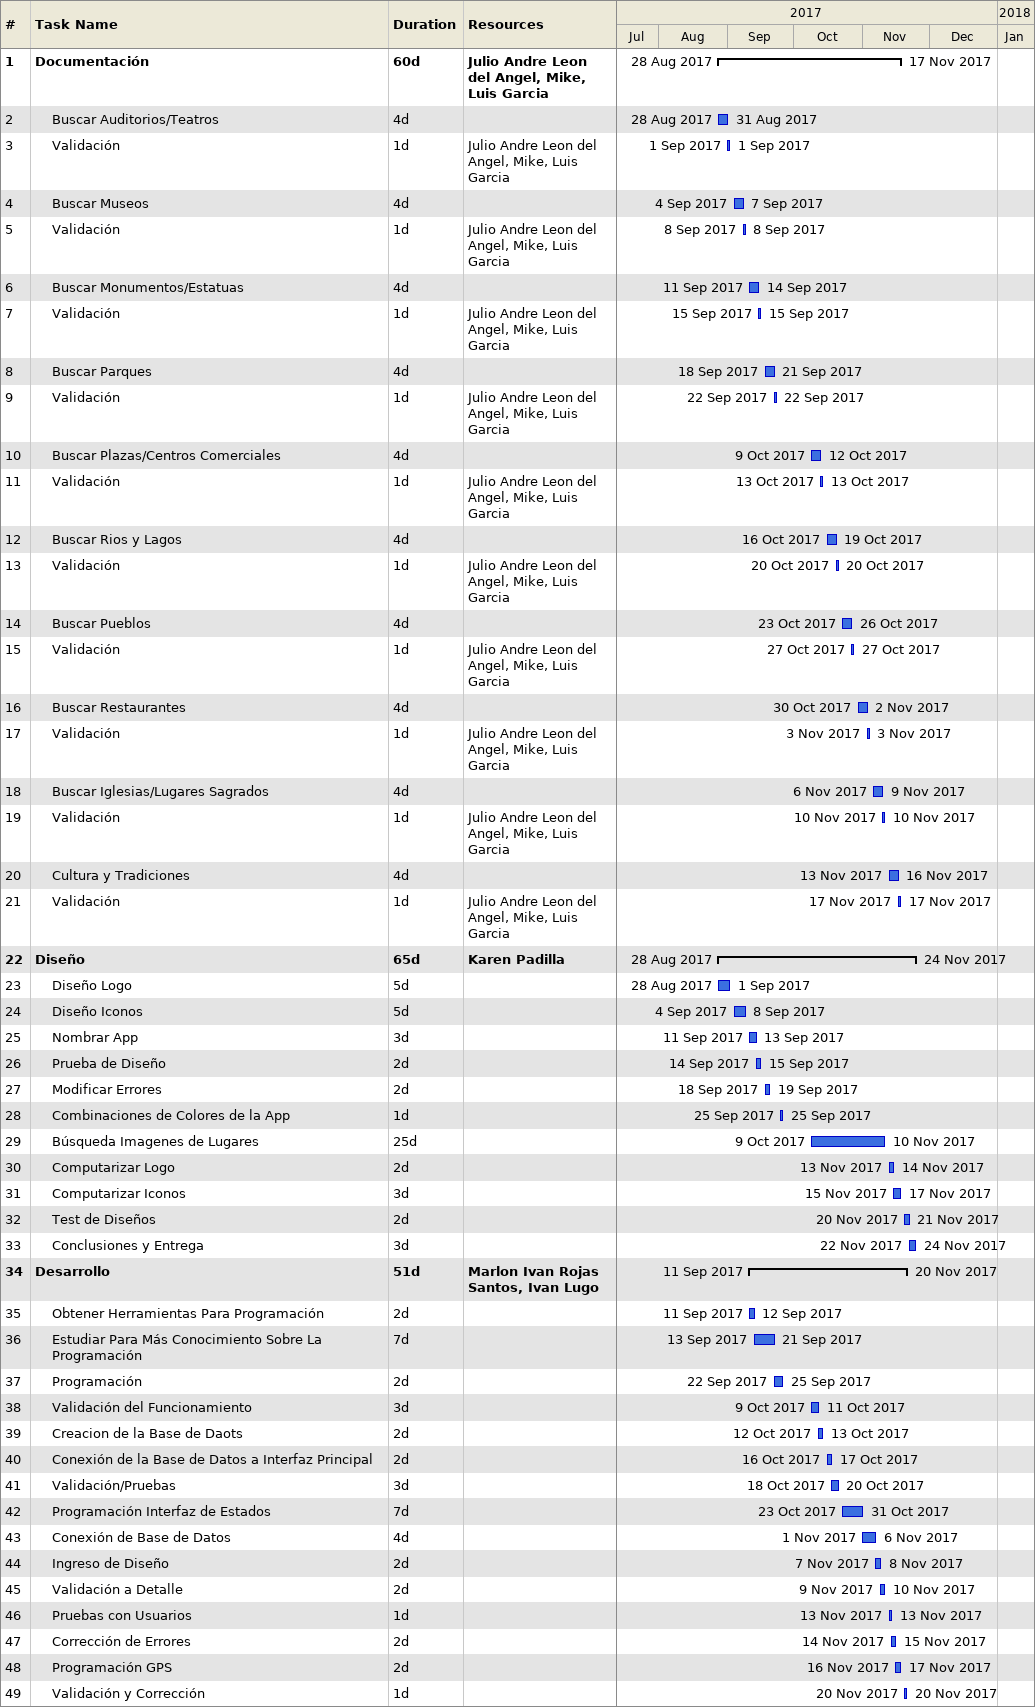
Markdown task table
| ID | Level | Task | Duration | Start | Finish | Resources |
|---|---|---|---|---|---|---|
| 1 | 1 | **Documentación** | 60d | 2017-08-28 | 2017-11-17 | Julio Andre Leon del Angel, Mike, Luis Garcia |
| 2 | 2 | Buscar Auditorios/Teatros | 4d | 2017-08-28 | 2017-08-31 |  |
| 3 | 2 | Validación | 1d | 2017-09-01 | 2017-09-01 | Julio Andre Leon del Angel, Mike, Luis Garcia |
| 4 | 2 | Buscar Museos | 4d | 2017-09-04 | 2017-09-07 |  |
| 5 | 2 | Validación | 1d | 2017-09-08 | 2017-09-08 | Julio Andre Leon del Angel, Mike, Luis Garcia |
| 6 | 2 | Buscar Monumentos/Estatuas | 4d | 2017-09-11 | 2017-09-14 |  |
| 7 | 2 | Validación | 1d | 2017-09-15 | 2017-09-15 | Julio Andre Leon del Angel, Mike, Luis Garcia |
| 8 | 2 | Buscar Parques | 4d | 2017-09-18 | 2017-09-21 |  |
| 9 | 2 | Validación | 1d | 2017-09-22 | 2017-09-22 | Julio Andre Leon del Angel, Mike, Luis Garcia |
| 10 | 2 | Buscar Plazas/Centros Comerciales | 4d | 2017-10-09 | 2017-10-12 |  |
| 11 | 2 | Validación | 1d | 2017-10-13 | 2017-10-13 | Julio Andre Leon del Angel, Mike, Luis Garcia |
| 12 | 2 | Buscar Rios y Lagos | 4d | 2017-10-16 | 2017-10-19 |  |
| 13 | 2 | Validación | 1d | 2017-10-20 | 2017-10-20 | Julio Andre Leon del Angel, Mike, Luis Garcia |
| 14 | 2 | Buscar Pueblos | 4d | 2017-10-23 | 2017-10-26 |  |
| 15 | 2 | Validación | 1d | 2017-10-27 | 2017-10-27 | Julio Andre Leon del Angel, Mike, Luis Garcia |
| 16 | 2 | Buscar Restaurantes | 4d | 2017-10-30 | 2017-11-02 |  |
| 17 | 2 | Validación | 1d | 2017-11-03 | 2017-11-03 | Julio Andre Leon del Angel, Mike, Luis Garcia |
| 18 | 2 | Buscar Iglesias/Lugares Sagrados | 4d | 2017-11-06 | 2017-11-09 |  |
| 19 | 2 | Validación | 1d | 2017-11-10 | 2017-11-10 | Julio Andre Leon del Angel, Mike, Luis Garcia |
| 20 | 2 | Cultura y Tradiciones | 4d | 2017-11-13 | 2017-11-16 |  |
| 21 | 2 | Validación | 1d | 2017-11-17 | 2017-11-17 | Julio Andre Leon del Angel, Mike, Luis Garcia |
| 22 | 1 | **Diseño** | 65d | 2017-08-28 | 2017-11-24 | Karen Padilla |
| 23 | 2 | Diseño Logo | 5d | 2017-08-28 | 2017-09-01 |  |
| 24 | 2 | Diseño Iconos | 5d | 2017-09-04 | 2017-09-08 |  |
| 25 | 2 | Nombrar App | 3d | 2017-09-11 | 2017-09-13 |  |
| 26 | 2 | Prueba de Diseño | 2d | 2017-09-14 | 2017-09-15 |  |
| 27 | 2 | Modificar Errores | 2d | 2017-09-18 | 2017-09-19 |  |
| 28 | 2 | Combinaciones de Colores de la App | 1d | 2017-09-25 | 2017-09-25 |  |
| 29 | 2 | Búsqueda Imagenes de Lugares | 25d | 2017-10-09 | 2017-11-10 |  |
| 30 | 2 | Computarizar Logo | 2d | 2017-11-13 | 2017-11-14 |  |
| 31 | 2 | Computarizar Iconos | 3d | 2017-11-15 | 2017-11-17 |  |
| 32 | 2 | Test de Diseños | 2d | 2017-11-20 | 2017-11-21 |  |
| 33 | 2 | Conclusiones y Entrega | 3d | 2017-11-22 | 2017-11-24 |  |
| 34 | 1 | **Desarrollo** | 51d | 2017-09-11 | 2017-11-20 | Marlon Ivan Rojas Santos, Ivan Lugo |
| 35 | 2 | Obtener Herramientas Para Programación | 2d | 2017-09-11 | 2017-09-12 |  |
| 36 | 2 | Estudiar Para Más Conocimiento Sobre La Programación | 7d | 2017-09-13 | 2017-09-21 |  |
| 37 | 2 | Programación | 2d | 2017-09-22 | 2017-09-25 |  |
| 38 | 2 | Validación del Funcionamiento | 3d | 2017-10-09 | 2017-10-11 |  |
| 39 | 2 | Creacion de la Base de Daots | 2d | 2017-10-12 | 2017-10-13 |  |
| 40 | 2 | Conexión de la Base de Datos a Interfaz Principal | 2d | 2017-10-16 | 2017-10-17 |  |
| 41 | 2 | Validación/Pruebas | 3d | 2017-10-18 | 2017-10-20 |  |
| 42 | 2 | Programación Interfaz de Estados | 7d | 2017-10-23 | 2017-10-31 |  |
| 43 | 2 | Conexión de Base de Datos | 4d | 2017-11-01 | 2017-11-06 |  |
| 44 | 2 | Ingreso de Diseño | 2d | 2017-11-07 | 2017-11-08 |  |
| 45 | 2 | Validación a Detalle | 2d | 2017-11-09 | 2017-11-10 |  |
| 46 | 2 | Pruebas con Usuarios | 1d | 2017-11-13 | 2017-11-13 |  |
| 47 | 2 | Corrección de Errores | 2d | 2017-11-14 | 2017-11-15 |  |
| 48 | 2 | Programación GPS | 2d | 2017-11-16 | 2017-11-17 |  |
| 49 | 2 | Validación y Corrección | 1d | 2017-11-20 | 2017-11-20 |  |
